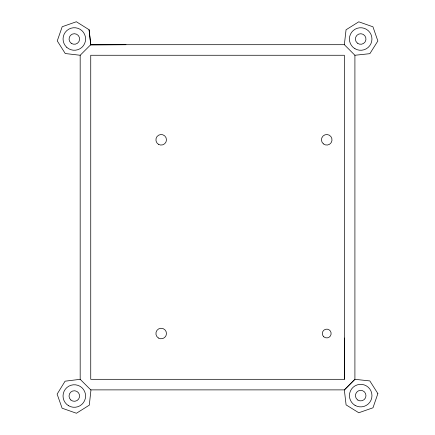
<?xml version="1.0" encoding="UTF-8"?>
<svg xmlns="http://www.w3.org/2000/svg" width="435" height="435" viewBox="0 0 435 435"><rect width="100%" height="100%" fill="white"/><g stroke="black" fill="none" stroke-linecap="round" stroke-linejoin="round"><path stroke-width="0.65" d="M90.779 44.669L89.083 29.721L76.364 21.75L62.2 26.725L57.257 40.895L65.245 53.527L80.176 55.261L90.779 44.669L125.965 44.696L90.507 44.979M344.346 379.315L344.346 55.261L90.741 55.261L90.741 379.315L344.346 379.315L344.346 338.033M344.346 44.696L346.053 29.781L358.777 21.815L372.936 26.801L377.868 40.977L369.864 53.674L354.911 55.261L344.346 44.696L90.741 44.696L89.083 29.721M80.176 379.315L65.081 381.19L57.121 394.121L62.113 408.209L76.435 413.25L89.295 405.164L90.953 390.07L80.176 379.315L80.176 55.261M90.741 389.88L344.346 389.88L354.911 379.315L354.911 55.261M377.879 393.604L372.98 407.796L358.788 412.755L346.091 404.882L344.346 389.972L354.911 379.315L369.837 380.929L377.879 393.604M323.781 336.793A4.404 4.404 0 0 0 331.04 334.444A4.404 4.404 0 0 0 325.38 329.333A4.404 4.404 0 0 0 323.781 336.793M158.416 338.022A5.285 5.285 0 0 0 166.469 333.678A5.285 5.285 0 0 0 158.677 328.876A5.285 5.285 0 0 0 158.416 338.022M323.374 143.871A5.285 5.285 0 0 0 331.943 140.674A5.285 5.285 0 0 0 324.891 134.85A5.285 5.285 0 0 0 323.374 143.871M158.547 144.371A5.285 5.285 0 0 0 166.469 139.798A5.285 5.285 0 0 0 158.547 135.22A5.285 5.285 0 0 0 158.547 144.371M66.767 47.344A11.272 11.272 0 0 0 85.352 41.368A11.272 11.272 0 0 0 70.883 28.259A11.272 11.272 0 0 0 66.767 47.344M355.063 405.376A11.272 11.272 0 0 0 371.969 395.616A11.272 11.272 0 0 0 355.063 385.856A11.272 11.272 0 0 0 355.063 405.376M354.955 48.72A11.272 11.272 0 0 0 371.952 39.117A11.272 11.272 0 0 0 355.139 29.194A11.272 11.272 0 0 0 354.955 48.72M68.61 405.746A11.272 11.272 0 0 0 85.586 396.106A11.272 11.272 0 0 0 68.746 386.22A11.272 11.272 0 0 0 68.61 405.746M357.38 43.13A5.285 5.285 0 0 0 365.906 39.813A5.285 5.285 0 0 0 358.766 34.088A5.285 5.285 0 0 0 357.38 43.13M71.188 43.234A5.285 5.285 0 0 0 79.583 39.596A5.285 5.285 0 0 0 72.232 34.142A5.285 5.285 0 0 0 71.188 43.234M70.834 399.999A5.285 5.285 0 0 0 79.496 397.046A5.285 5.285 0 0 0 72.612 391.021A5.285 5.285 0 0 0 70.834 399.999M357.869 400.08A5.285 5.285 0 0 0 365.976 395.834A5.285 5.285 0 0 0 358.25 390.935A5.285 5.285 0 0 0 357.869 400.08"/></g></svg>
